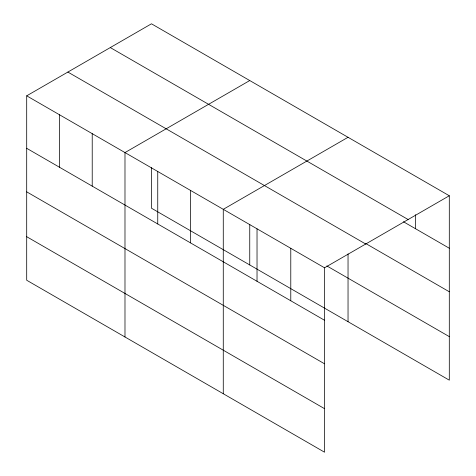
<?xml version="1.0" encoding="UTF-8"?>
<svg xmlns="http://www.w3.org/2000/svg" width="476" height="476" viewBox="0 0 476 476"><rect width="100%" height="100%" fill="white"/><g stroke="black" fill="none" stroke-linecap="round" stroke-linejoin="round"><path stroke-width="0.71" d="M324.537 363.801L324.537 267.792L26.698 95.831L26.698 280.245L324.537 452.2L324.537 363.801L26.698 191.846M151.463 167.623L151.463 208.208L449.302 380.169L449.302 195.755L151.463 23.8L26.698 95.831M249.751 80.545L124.986 152.576L124.986 336.99M348.039 137.29L223.274 209.327L223.274 393.735M324.537 267.792L449.302 195.755M110.289 47.57L408.128 219.531M403.446 221.756L449.302 248.234M365.871 243.599L449.302 291.77M67.872 72.06L365.711 244.021M326.839 265.923L449.302 336.627M26.698 148.31L324.537 320.265M26.698 236.703L324.537 408.664M415.548 214.7L415.548 228.742M348.039 253.898L348.039 321.705M290.782 248.299L290.782 300.778M257.028 228.813L257.028 281.286M249.751 224.369L249.751 264.954M190.507 190.412L190.507 242.885M157.746 171.491L157.746 223.97M92.219 133.661L92.219 186.14M59.458 114.746L59.458 167.225"/></g></svg>
